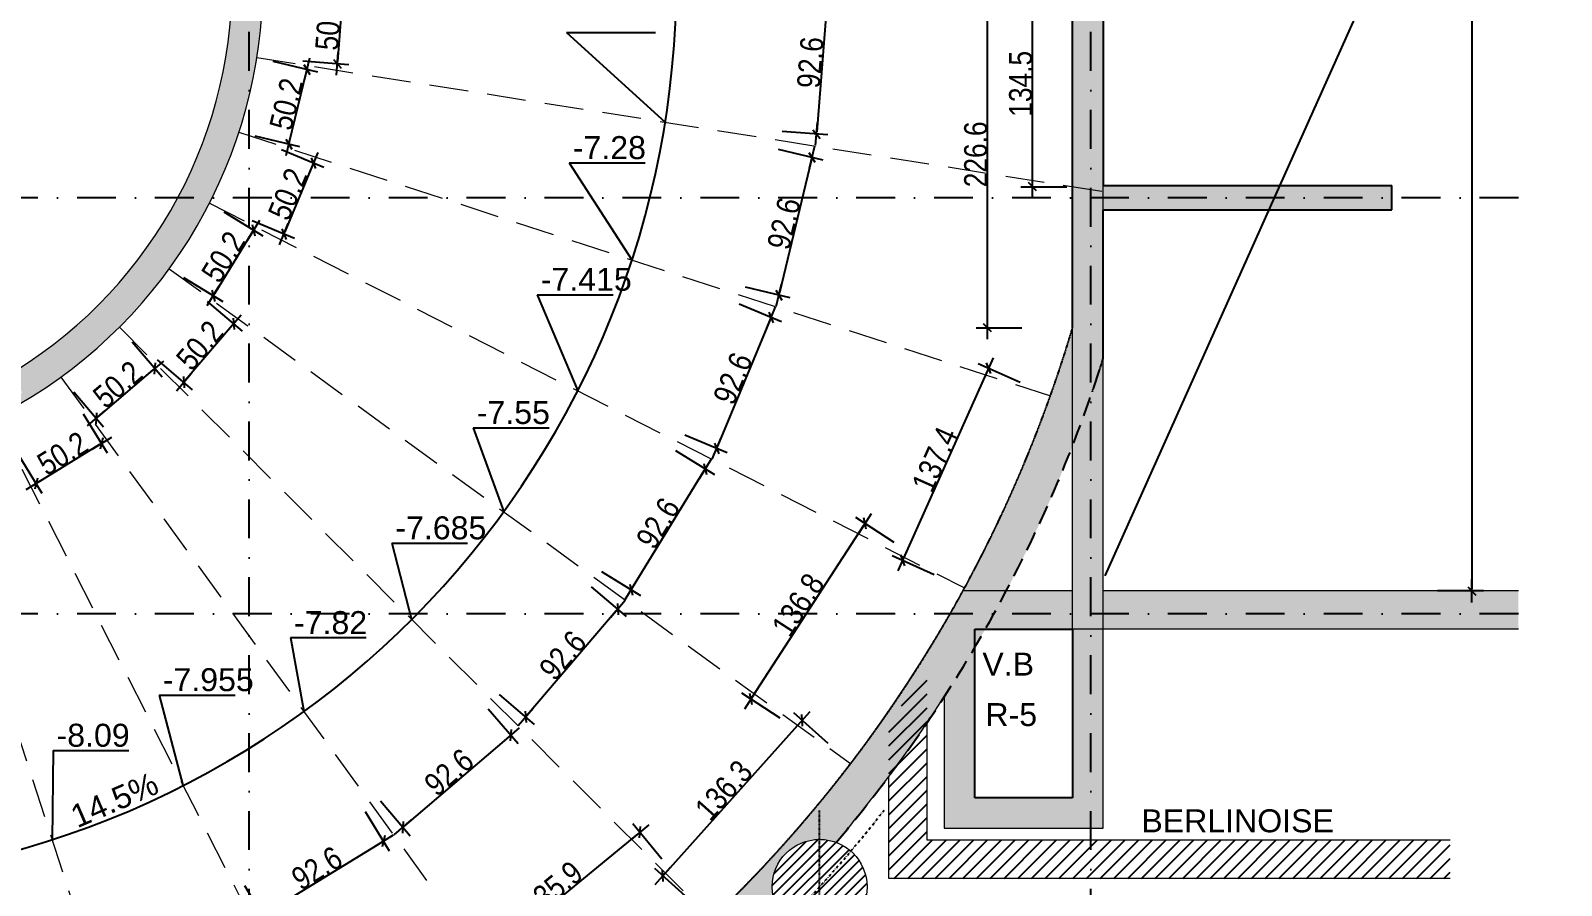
# Model space of a CAD drawing. Header units: metres. Extents: x 24213 to 30440, y -147416 to -143216.
# Drawn here: x 25758 to 26758, y -146477 to -145918 of the extents above; entities that cross this region are included whole.
import ezdxf

# ---------------------------------------------------------------- set-up
doc = ezdxf.new("R2010")
doc.units = ezdxf.units.M
doc.header["$PDMODE"] = 65
for name, pattern in [('CACHEx2', [19.049999999999997, 12.7, -6.35]), ('INTERROMPU2', [9.524999999999999, 6.35, -3.175]), ('TIRETPTX2', [50.8, 25.4, -12.7, 0, -12.7])]:
    doc.linetypes.add(name, pattern=pattern)
for name, color, linetype in [('01_cote_gen', 4, 'Continuous'), ('01_isolant ext', 2, 'TIRETPTX2'), ('01_linteaux', 3, 'Continuous'), ('01_murs_coup', 5, 'Continuous'), ('01_murs_sup', 2, 'INTERROMPU2'), ('01_poch_murs', 251, 'Continuous'), ('01_texte', 230, 'Continuous'), ('AA_COTES', 2, 'Continuous')]:
    doc.layers.add(name, color=color, linetype=linetype)
doc.layers.add('01_PIEUX', color=5, linetype='Continuous', lineweight=60)
doc.styles.add('MATTE_TXT', font='arial.ttf')
doc.styles.add('STYLE2', font='ARIALN.TTF')
doc.dimstyles.new('JB50', dxfattribs={"dimscale": 0.1, "dimtxt": 150, "dimasz": 15, "dimexe": 0.1, "dimexo": 0.1, "dimgap": 0.09, "dimtad": 1, "dimdec": 1, "dimdsep": 46, "dimtxsty": 'STYLE2', "dimblk1": 'BOND_G', "dimblk2": 'BOND_D', "dimsah": 1, "dimcen": 1.5, "dimdle": 0.01, "dimse1": 1, "dimse2": 1, "dimclrd": 4, "dimclre": 2, "dimclrt": 6, "dimazin": 2, "dimtfac": 2.333333333333333, "dimtdec": 1, "dimtix": 1, "dimtmove": 2, "dimatfit": 3, "dimldrblk": 'BOND_G', "dimfxl": 1, "dimtolj": 1, "dimtzin": 0, "dimarcsym": 0})

# ---------------------------------------------------------------- blocks, each defined once
blk = doc.blocks.new('BOND_G')
at = {"layer": 'AA_COTES', "color": 0}
for p, q in [((0, -5), (0, 14.99999999999999)), ((5, 0), (-5, 0)), ((1.767766952966312, 1.767766952966312), (-1.767766952966426, -1.767766952966426))]:
    blk.add_line(p, q, dxfattribs=at)
blk = doc.blocks.new('BOND_D')
at = {"layer": 'AA_COTES', "color": 0}
for p, q in [((5, 0), (-5, 0)), ((-1.767766952966312, -1.767766952966312), (1.767766952966426, 1.767766952966426)), ((0, 5), (0, -15))]:
    blk.add_line(p, q, dxfattribs=at)
blk = doc.blocks.new('*D107')
at = {"layer": '01_cote_gen', "color": 4, "lineweight": -2, "transparency": 16777216}
blk.add_line((25793.974585221, -146547.7735791627), (25706.78178357804, -146568.4230548894), dxfattribs=at)
at = {"layer": 'DEFPOINTS', "color": 0, "lineweight": 0, "transparency": 16777216}
for p in [(25771.71636476056, -146447.2788480248), (25681.60431136097, -146468.6196769039), (25705.32215769973, -146568.7687314656)]:
    blk.add_point(p, dxfattribs=at)
at = {"layer": '01_cote_gen', "color": 4, "lineweight": -2, "transparency": 16777216, "xscale": 1.5, "yscale": 1.5, "zscale": 1.5}
for name, p, rotation in [('BOND_G', (25795.43421109932, -146547.4279025865), 13.32362844039355), ('BOND_D', (25705.32215769973, -146568.7687314656), 193.3236284403936)]:
    blk.add_blockref(name, p, dxfattribs=dict(at, rotation=rotation))
at = {"layer": '01_cote_gen', "color": 6, "lineweight": 0, "transparency": 16777216, "insert": (25748.61117911693, -146550.6371038143), "char_height": 15, "attachment_point": 5, "rotation": 13.323628440393573, "style": 'STYLE2'}
blk.add_mtext('\\A1;92.6', dxfattribs=at)
blk = doc.blocks.new('*D108')
at = {"layer": '01_cote_gen', "color": 4, "lineweight": -2, "transparency": 16777216}
blk.add_line((25895.10761077512, -146506.2843916207), (25812.42969518691, -146540.8292577989), dxfattribs=at)
at = {"layer": 'DEFPOINTS', "color": 0, "lineweight": 0, "transparency": 16777216}
for p in [(25857.1623718171, -146411.5774051639), (25771.71636476056, -146447.2788480248), (25811.04564945275, -146541.4075461402)]:
    blk.add_point(p, dxfattribs=at)
at = {"layer": '01_cote_gen', "color": 4, "lineweight": -2, "transparency": 16777216, "xscale": 1.5, "yscale": 1.5, "zscale": 1.5}
for name, p, rotation in [('BOND_G', (25896.49165650929, -146505.7061032793), 22.67637159840344), ('BOND_D', (25811.04564945275, -146541.4075461402), 202.6763715984034)]:
    blk.add_blockref(name, p, dxfattribs=dict(at, rotation=rotation))
at = {"layer": '01_cote_gen', "color": 6, "lineweight": 0, "transparency": 16777216, "insert": (25850.81259918892, -146516.481956779), "char_height": 15, "attachment_point": 5, "rotation": 22.67637159840344, "style": 'STYLE2'}
blk.add_mtext('\\A1;92.6', dxfattribs=at)
blk = doc.blocks.new('*D109')
at = {"layer": '01_cote_gen', "color": 4, "lineweight": -2, "transparency": 16777216}
blk.add_line((25986.85158446521, -146448.7636251266), (25910.47060095042, -146495.5699520143), dxfattribs=at)
at = {"layer": 'DEFPOINTS', "color": 0, "lineweight": 0, "transparency": 16777216}
for p in [(25936.01291475142, -146362.9316348831), (25857.07401074344, -146411.3054574647), (25909.19164070382, -146496.3536998613)]:
    blk.add_point(p, dxfattribs=at)
at = {"layer": '01_cote_gen', "color": 4, "lineweight": -2, "transparency": 16777216, "xscale": 1.5, "yscale": 1.5, "zscale": 1.5}
for name, p, rotation in [('BOND_G', (25988.13054471181, -146447.9798772797), 31.49999999504393), ('BOND_D', (25909.19164070382, -146496.3536998613), 211.499999995044)]:
    blk.add_blockref(name, p, dxfattribs=dict(at, rotation=rotation))
at = {"layer": '01_cote_gen', "color": 6, "lineweight": 0, "transparency": 16777216, "insert": (25944.6547854223, -146465.6290892661), "char_height": 15, "attachment_point": 5, "rotation": 31.499999995043957, "style": 'STYLE2'}
blk.add_mtext('\\A1;92.6', dxfattribs=at)
blk = doc.blocks.new('*D110')
at = {"layer": '01_cote_gen', "color": 4, "lineweight": -2, "transparency": 16777216}
blk.add_line((26069.98437322472, -146379.7157162844), (26001.8658890694, -146437.8943979139), dxfattribs=at)
at = {"layer": 'DEFPOINTS', "color": 0, "lineweight": 0, "transparency": 16777216}
for p in [(26006.50097787737, -146303.076556808), (25936.10127582507, -146363.2035825823), (26000.72528012091, -146438.8685699863)]:
    blk.add_point(p, dxfattribs=at)
at = {"layer": '01_cote_gen', "color": 4, "lineweight": -2, "transparency": 16777216, "xscale": 1.5, "yscale": 1.5, "zscale": 1.5}
for name, p, rotation in [('BOND_G', (26071.12498217321, -146378.741544212), 40.49999999484894), ('BOND_D', (26000.72528012091, -146438.8685699863), 220.4999999948489)]:
    blk.add_blockref(name, p, dxfattribs=dict(at, rotation=rotation))
at = {"layer": '01_cote_gen', "color": 6, "lineweight": 0, "transparency": 16777216, "insert": (26030.94542665905, -146402.974572259), "char_height": 15, "attachment_point": 5, "rotation": 40.49999999484895, "style": 'STYLE2'}
blk.add_mtext('\\A1;92.6', dxfattribs=at)
blk = doc.blocks.new('*D111')
at = {"layer": '01_cote_gen', "color": 4, "lineweight": -2, "transparency": 16777216}
blk.add_line((26140.20192252682, -146297.4875483315), (26082.0232408846, -146365.6060324768), dxfattribs=at)
at = {"layer": 'DEFPOINTS', "color": 0, "lineweight": 0, "transparency": 16777216}
for p in [(26066.62800366479, -146232.6768547661), (26006.50097787737, -146303.076556808), (26081.049068812, -146366.7466414251)]:
    blk.add_point(p, dxfattribs=at)
at = {"layer": '01_cote_gen', "color": 4, "lineweight": -2, "transparency": 16777216, "xscale": 1.5, "yscale": 1.5, "zscale": 1.5}
for name, p, rotation in [('BOND_G', (26141.17609459942, -146296.3469393832), 49.49999999481157), ('BOND_D', (26081.049068812, -146366.7466414251), 229.4999999948116)]:
    blk.add_blockref(name, p, dxfattribs=dict(at, rotation=rotation))
at = {"layer": '01_cote_gen', "color": 6, "lineweight": 0, "transparency": 16777216, "insert": (26105.28209686642, -146326.5670859151), "char_height": 15, "attachment_point": 5, "rotation": 49.499999994811596, "style": 'STYLE2'}
blk.add_mtext('\\A1;92.6', dxfattribs=at)
blk = doc.blocks.new('*D112')
at = {"layer": '01_cote_gen', "color": 4, "lineweight": -2, "transparency": 16777216}
blk.add_line((26197.44123023077, -146206.016124044), (26150.63490332752, -146282.397107554), dxfattribs=at)
at = {"layer": 'DEFPOINTS', "color": 0, "lineweight": 0, "transparency": 16777216}
for p in [(26115.00182626243, -146153.7379507632), (26066.62800366479, -146232.6768547661), (26149.85115548033, -146283.6760678004)]:
    blk.add_point(p, dxfattribs=at)
at = {"layer": '01_cote_gen', "color": 4, "lineweight": -2, "transparency": 16777216, "xscale": 1.5, "yscale": 1.5, "zscale": 1.5}
for name, p, rotation in [('BOND_G', (26198.22497807796, -146204.7371637975), 58.49999999485375), ('BOND_D', (26149.85115548033, -146283.6760678004), 238.4999999948537)]:
    blk.add_blockref(name, p, dxfattribs=dict(at, rotation=rotation))
at = {"layer": '01_cote_gen', "color": 6, "lineweight": 0, "transparency": 16777216, "insert": (26167.50036747554, -146240.2003085123), "char_height": 15, "attachment_point": 5, "rotation": 58.49999999485374, "style": 'STYLE2'}
blk.add_mtext('\\A1;92.6', dxfattribs=at)
blk = doc.blocks.new('*D113')
at = {"layer": '01_cote_gen', "color": 4, "lineweight": -2, "transparency": 16777216}
blk.add_line((26240.6075984271, -146107.1794075193), (26206.32615330663, -146189.942137289), dxfattribs=at)
at = {"layer": 'DEFPOINTS', "color": 0, "lineweight": 0, "transparency": 16777216}
for p in [(26150.43132167974, -146068.2035823959), (26115.00182626244, -146153.7379507631), (26205.75212815822, -146191.3279565878)]:
    blk.add_point(p, dxfattribs=at)
at = {"layer": '01_cote_gen', "color": 4, "lineweight": -2, "transparency": 16777216, "xscale": 1.5, "yscale": 1.5, "zscale": 1.5}
for name, p, rotation in [('BOND_G', (26241.18162357552, -146105.7935882205), 67.50000000540471), ('BOND_D', (26205.75212815822, -146191.3279565878), 247.5000000054047)]:
    blk.add_blockref(name, p, dxfattribs=dict(at, rotation=rotation))
at = {"layer": '01_cote_gen', "color": 6, "lineweight": 0, "transparency": 16777216, "insert": (26216.38294195267, -146145.6265109027), "char_height": 15, "attachment_point": 5, "rotation": 67.50000000540467, "style": 'STYLE2'}
blk.add_mtext('\\A1;92.6', dxfattribs=at)
blk = doc.blocks.new('*D114')
at = {"layer": '01_cote_gen', "color": 4, "lineweight": -2, "transparency": 16777216}
blk.add_line((26267.66052352798, -146002.6779857488), (26246.74808332295, -146089.7845681999), dxfattribs=at)
at = {"layer": 'DEFPOINTS', "color": 0, "lineweight": 0, "transparency": 16777216}
for p in [(26172.04409797579, -145978.1798901834), (26150.43132167974, -146068.2035823958), (26246.39791527744, -146091.2431230806)]:
    blk.add_point(p, dxfattribs=at)
at = {"layer": '01_cote_gen', "color": 4, "lineweight": -2, "transparency": 16777216, "xscale": 1.5, "yscale": 1.5, "zscale": 1.5}
for name, p, rotation in [('BOND_G', (26268.01069157348, -146001.2194308681), 76.50000001091547), ('BOND_D', (26246.39791527744, -146091.2431230806), 256.5000000109155)]:
    blk.add_blockref(name, p, dxfattribs=dict(at, rotation=rotation))
at = {"layer": '01_cote_gen', "color": 6, "lineweight": 0, "transparency": 16777216, "insert": (26249.74856486442, -146044.4413125141), "char_height": 15, "attachment_point": 5, "rotation": 76.50000001091549, "style": 'STYLE2'}
blk.add_mtext('\\A1;92.6', dxfattribs=at)
blk = doc.blocks.new('*D115')
at = {"layer": '01_cote_gen', "color": 4, "lineweight": -2, "transparency": 16777216}
blk.add_line((26278.15044259552, -145895.1672649106), (26271.12194084327, -145984.4728472226), dxfattribs=at)
at = {"layer": 'DEFPOINTS', "color": 0, "lineweight": 0, "transparency": 16777216}
for p in [(26179.30797701506, -145885.8835558702), (26172.04409797578, -145978.1798901834), (26271.00425219976, -145985.9682232232)]:
    blk.add_point(p, dxfattribs=at)
at = {"layer": '01_cote_gen', "color": 4, "lineweight": -2, "transparency": 16777216, "xscale": 1.5, "yscale": 1.5, "zscale": 1.5}
for name, p, rotation in [('BOND_G', (26278.26813123903, -145893.67188891), 85.50000000297884), ('BOND_D', (26271.00425219976, -145985.9682232232), 265.5000000029788)]:
    blk.add_blockref(name, p, dxfattribs=dict(at, rotation=rotation))
at = {"layer": '01_cote_gen', "color": 6, "lineweight": 0, "transparency": 16777216, "insert": (26266.99223353944, -145939.2184635114), "char_height": 15, "attachment_point": 5, "rotation": 85.50000000297881, "style": 'STYLE2'}
blk.add_mtext('\\A1;92.6', dxfattribs=at)
blk = doc.blocks.new('*D145')
at = {"layer": '01_cote_gen', "color": 4, "lineweight": -2, "transparency": 16777216}
blk.add_line((26051.84758361478, -146527.3421603182), (26154.53382813693, -146443.0482019403), dxfattribs=at)
at = {"layer": 'DEFPOINTS', "color": 0, "lineweight": 0, "transparency": 16777216}
for p in [(26155.69322456941, -146442.096466729), (26202.31421151941, -146498.8897904493), (26097.30917413229, -146585.0872192497)]:
    blk.add_point(p, dxfattribs=at)
at = {"layer": '01_cote_gen', "color": 4, "lineweight": -2, "transparency": 16777216, "xscale": 1.5, "yscale": 1.5, "zscale": 1.5}
for name, p, rotation in [('BOND_D', (26155.69322456941, -146442.096466729), 39.38217941644305), ('BOND_G', (26050.68818718229, -146528.2938955295), 219.3821794164431)]:
    blk.add_blockref(name, p, dxfattribs=dict(at, rotation=rotation))
at = {"layer": '01_cote_gen', "color": 6, "lineweight": 0, "transparency": 16777216, "insert": (26098.32569256127, -146479.2686597458), "char_height": 15, "attachment_point": 5, "rotation": 39.38217941644305, "style": 'STYLE2'}
blk.add_mtext('\\A1;135.9', dxfattribs=at)
blk = doc.blocks.new('*D146')
at = {"layer": '01_cote_gen', "color": 4, "lineweight": -2, "transparency": 16777216}
blk.add_line((26171.66632786138, -146469.4665051236), (26260.54135596039, -146370.096020263), dxfattribs=at)
at = {"layer": 'DEFPOINTS', "color": 0, "lineweight": 0, "transparency": 16777216}
for p in [(26261.54132698423, -146368.9779603578), (26293.1891816661, -146397.2831857783), (26202.31421151942, -146498.8897904493)]:
    blk.add_point(p, dxfattribs=at)
at = {"layer": '01_cote_gen', "color": 4, "lineweight": -2, "transparency": 16777216, "xscale": 1.5, "yscale": 1.5, "zscale": 1.5}
for name, p, rotation in [('BOND_D', (26261.54132698423, -146368.9779603578), 48.19117002545829), ('BOND_G', (26170.66635683754, -146470.5845650288), 228.1911700254583)]:
    blk.add_blockref(name, p, dxfattribs=dict(at, rotation=rotation))
at = {"layer": '01_cote_gen', "color": 6, "lineweight": 0, "transparency": 16777216, "insert": (26210.38862168929, -146414.6696809344), "char_height": 15, "attachment_point": 5, "rotation": 48.19117002545829, "style": 'STYLE2'}
blk.add_mtext('\\A1;136.3', dxfattribs=at)
blk = doc.blocks.new('*D147')
at = {"layer": '01_cote_gen', "color": 4, "lineweight": -2, "transparency": 16777216}
blk.add_line((26229.02468171436, -146353.8779219294), (26301.8593240009, -146241.5835155456), dxfattribs=at)
at = {"layer": 'DEFPOINTS', "color": 0, "lineweight": 0, "transparency": 16777216}
for p in [(26302.6755714337, -146240.3250481727), (26367.65631881824, -146282.4718446488), (26293.18918166609, -146397.2831857783)]:
    blk.add_point(p, dxfattribs=at)
at = {"layer": '01_cote_gen', "color": 4, "lineweight": -2, "transparency": 16777216, "xscale": 1.5, "yscale": 1.5, "zscale": 1.5}
for name, p, rotation in [('BOND_D', (26302.6755714337, -146240.3250481727), 57.03238195217064), ('BOND_G', (26228.20843428157, -146355.1363893022), 237.0323819521706)]:
    blk.add_blockref(name, p, dxfattribs=dict(at, rotation=rotation))
at = {"layer": '01_cote_gen', "color": 6, "lineweight": 0, "transparency": 16777216, "insert": (26259.0090575885, -146293.558282348), "char_height": 15, "attachment_point": 5, "rotation": 57.03238195217064, "style": 'STYLE2'}
blk.add_mtext('\\A1;136.8', dxfattribs=at)
blk = doc.blocks.new('*D148')
at = {"layer": '01_cote_gen', "color": 4, "lineweight": -2, "transparency": 16777216}
blk.add_line((26327.94361503745, -146263.0724780654), (26382.81491262866, -146140.3502444827), dxfattribs=at)
at = {"layer": 'DEFPOINTS', "color": 0, "lineweight": 0, "transparency": 16777216}
for p in [(26383.42717577059, -146138.9808892165), (26423.75214269332, -146157.0109005338), (26367.65631881823, -146282.4718446488)]:
    blk.add_point(p, dxfattribs=at)
at = {"layer": '01_cote_gen', "color": 4, "lineweight": -2, "transparency": 16777216, "xscale": 1.5, "yscale": 1.5, "zscale": 1.5}
for name, p, rotation in [('BOND_D', (26383.42717577059, -146138.9808892165), 65.90973053641859), ('BOND_G', (26327.33135189551, -146264.4418333316), 245.9097305364186)]:
    blk.add_blockref(name, p, dxfattribs=dict(at, rotation=rotation))
at = {"layer": '01_cote_gen', "color": 6, "lineweight": 0, "transparency": 16777216, "insert": (26348.37948960638, -146198.5816374787), "char_height": 15, "attachment_point": 5, "rotation": 65.90973053641859, "style": 'STYLE2'}
blk.add_mtext('\\A1;137.4', dxfattribs=at)
blk = doc.blocks.new('*D149')
at = {"layer": '01_cote_gen', "color": 4, "lineweight": -2, "transparency": 16777216}
blk.add_line((26382.70323517174, -146111.0218844738), (26382.70323517174, -145887.38355587), dxfattribs=at)
at = {"layer": 'DEFPOINTS', "color": 0, "lineweight": 0, "transparency": 16777216}
for p in [(26382.70323517174, -145885.88355587), (26411.39197005739, -145885.88355587), (26438.31772758058, -146112.5218844738)]:
    blk.add_point(p, dxfattribs=at)
at = {"layer": '01_cote_gen', "color": 4, "lineweight": -2, "transparency": 16777216, "xscale": 1.5, "yscale": 1.5, "zscale": 1.5}
for name, p, rotation in [('BOND_D', (26382.70323517174, -145885.88355587), 90), ('BOND_G', (26382.70323517174, -146112.5218844738), 270)]:
    blk.add_blockref(name, p, dxfattribs=dict(at, rotation=rotation))
at = {"layer": '01_cote_gen', "color": 6, "lineweight": 0, "transparency": 16777216, "insert": (26375.03564035593, -145999.2027201719), "char_height": 15, "attachment_point": 5, "rotation": 90, "style": 'STYLE2'}
blk.add_mtext('\\A1;226.6', dxfattribs=at)
blk = doc.blocks.new('*D150')
at = {"layer": '01_cote_gen', "color": 4, "lineweight": -2, "transparency": 16777216}
blk.add_line((26412.04393841524, -146018.8536055762), (26412.04393841524, -145887.38355587), dxfattribs=at)
at = {"layer": 'DEFPOINTS', "color": 0, "lineweight": 0, "transparency": 16777216}
for p in [(26412.04393841524, -145885.88355587), (26420.52059063734, -145885.88355587), (26438.31845741669, -146020.3536055762)]:
    blk.add_point(p, dxfattribs=at)
at = {"layer": '01_cote_gen', "color": 4, "lineweight": -2, "transparency": 16777216, "xscale": 1.5, "yscale": 1.5, "zscale": 1.5}
for name, p, rotation in [('BOND_D', (26412.04393841524, -145885.88355587), 90), ('BOND_G', (26412.04393841524, -146020.3536055762), 270)]:
    blk.add_blockref(name, p, dxfattribs=dict(at, rotation=rotation))
at = {"layer": '01_cote_gen', "color": 6, "lineweight": 0, "transparency": 16777216, "insert": (26404.37634359944, -145953.1185807231), "char_height": 15, "attachment_point": 5, "rotation": 90, "style": 'STYLE2'}
blk.add_mtext('\\A1;134.5', dxfattribs=at)
blk = doc.blocks.new('*D179')
at = {"layer": '01_poch_murs', "color": 4, "lineweight": -2, "transparency": 16777216}
blk.add_line((26699.11847557733, -145231.9849952862), (26699.11847557733, -146282.9849987638), dxfattribs=at)
at = {"layer": 'DEFPOINTS', "color": 0, "lineweight": 0, "transparency": 16777216}
for p in [(26592.79764545985, -145230.4849952862), (26593.91103237722, -146284.4849987638), (26699.11847557733, -146284.4849987638)]:
    blk.add_point(p, dxfattribs=at)
at = {"layer": '01_poch_murs', "color": 4, "lineweight": -2, "transparency": 16777216, "xscale": 1.5, "yscale": 1.5, "zscale": 1.5}
for name, p, rotation in [('BOND_G', (26699.11847557733, -145230.4849952862), 90), ('BOND_D', (26699.11847557733, -146284.4849987638), 270)]:
    blk.add_blockref(name, p, dxfattribs=dict(at, rotation=rotation))
at = {"layer": '01_poch_murs', "color": 6, "lineweight": 0, "transparency": 16777216, "insert": (26691.45088076153, -145757.4849970251), "char_height": 15, "attachment_point": 5, "rotation": 90, "style": 'STYLE2'}
blk.add_mtext('\\A1;1054', dxfattribs=at)
blk = doc.blocks.new('*D277')
at = {"layer": '01_cote_gen', "color": 4, "lineweight": -2, "transparency": 16777216}
blk.add_line((25802.67398359496, -146188.8844194654), (25762.41758327108, -146213.5535733115), dxfattribs=at)
at = {"layer": 'DEFPOINTS', "color": 0, "lineweight": 0, "transparency": 16777216}
for p in [(25777.39925771455, -146144.7689941126), (25734.58493689761, -146171.0056436529), (25761.13862302455, -146214.3373211586)]:
    blk.add_point(p, dxfattribs=at)
at = {"layer": '01_cote_gen', "color": 4, "lineweight": -2, "transparency": 16777216, "xscale": 1.5, "yscale": 1.5, "zscale": 1.5}
for name, p, rotation in [('BOND_G', (25803.95294384149, -146188.1006716183), 31.50000000001052), ('BOND_D', (25761.13862302455, -146214.3373211586), 211.5000000000105)]:
    blk.add_blockref(name, p, dxfattribs=dict(at, rotation=rotation))
at = {"layer": '01_cote_gen', "color": 6, "lineweight": 0, "transparency": 16777216, "insert": (25778.53947614692, -146194.6812970845), "char_height": 15, "attachment_point": 5, "rotation": 31.50000000001056, "style": 'STYLE2'}
blk.add_mtext('\\A1;50.2', dxfattribs=at)
blk = doc.blocks.new('*D278')
at = {"layer": '01_cote_gen', "color": 4, "lineweight": -2, "transparency": 16777216}
blk.add_line((25837.47628348596, -146140.1021197074), (25801.57461213689, -146170.7650437831), dxfattribs=at)
at = {"layer": 'DEFPOINTS', "color": 0, "lineweight": 0, "transparency": 16777216}
for p in [(25815.58214696041, -146112.1577258918), (25777.39925771455, -146144.7689941126), (25800.4340031885, -146171.7392158557)]:
    blk.add_point(p, dxfattribs=at)
at = {"layer": '01_cote_gen', "color": 4, "lineweight": -2, "transparency": 16777216, "xscale": 1.5, "yscale": 1.5, "zscale": 1.5}
for name, p, rotation in [('BOND_G', (25838.61689243436, -146139.1279476348), 40.50000000062807), ('BOND_D', (25800.4340031885, -146171.7392158557), 220.5000000006281)]:
    blk.add_blockref(name, p, dxfattribs=dict(at, rotation=rotation))
at = {"layer": '01_cote_gen', "color": 6, "lineweight": 0, "transparency": 16777216, "insert": (25814.54574332285, -146149.6030969056), "char_height": 15, "attachment_point": 5, "rotation": 40.5000000006281, "style": 'STYLE2'}
blk.add_mtext('\\A1;50.2', dxfattribs=at)
blk = doc.blocks.new('*D279')
at = {"layer": '01_cote_gen', "color": 4, "lineweight": -2, "transparency": 16777216}
blk.add_line((25889.32268961032, -146111.0751860472), (25858.65976553262, -146146.9768573948), dxfattribs=at)
at = {"layer": 'DEFPOINTS', "color": 0, "lineweight": 0, "transparency": 16777216}
for p in [(25848.19341518323, -146073.9748366475), (25815.58214696041, -146112.1577258918), (25857.68559346005, -146148.1174663431)]:
    blk.add_point(p, dxfattribs=at)
at = {"layer": '01_cote_gen', "color": 4, "lineweight": -2, "transparency": 16777216, "xscale": 1.5, "yscale": 1.5, "zscale": 1.5}
for name, p, rotation in [('BOND_G', (25890.29686168288, -146109.9345770989), 49.49999999642252), ('BOND_D', (25857.68559346005, -146148.1174663431), 229.4999999964225)]:
    blk.add_blockref(name, p, dxfattribs=dict(at, rotation=rotation))
at = {"layer": '01_cote_gen', "color": 6, "lineweight": 0, "transparency": 16777216, "insert": (25868.16074273201, -146124.0463172321), "char_height": 15, "attachment_point": 5, "rotation": 49.49999999642249, "style": 'STYLE2'}
blk.add_mtext('\\A1;50.2', dxfattribs=at)
blk = doc.blocks.new('*D280')
at = {"layer": '01_cote_gen', "color": 4, "lineweight": -2, "transparency": 16777216}
blk.add_line((25902.40697992247, -146050.0640330644), (25877.73782606896, -146090.3204333851), dxfattribs=at)
at = {"layer": 'DEFPOINTS', "color": 0, "lineweight": 0, "transparency": 16777216}
for p in [(25874.43006473132, -146031.160515834), (25848.19341518323, -146073.9748366475), (25876.95407822167, -146091.5993936315)]:
    blk.add_point(p, dxfattribs=at)
at = {"layer": '01_cote_gen', "color": 4, "lineweight": -2, "transparency": 16777216, "xscale": 1.5, "yscale": 1.5, "zscale": 1.5}
for name, p, rotation in [('BOND_G', (25903.19072776976, -146048.785072818), 58.49999999038364), ('BOND_D', (25876.95407822167, -146091.5993936315), 238.4999999903837)]:
    blk.add_blockref(name, p, dxfattribs=dict(at, rotation=rotation))
at = {"layer": '01_cote_gen', "color": 6, "lineweight": 0, "transparency": 16777216, "insert": (25883.53470369243, -146066.1859259376), "char_height": 15, "attachment_point": 5, "rotation": 58.49999999038366, "style": 'STYLE2'}
blk.add_mtext('\\A1;50.2', dxfattribs=at)
blk = doc.blocks.new('*D281')
at = {"layer": '01_cote_gen', "color": 4, "lineweight": -2, "transparency": 16777216}
blk.add_line((25941.72095837585, -146006.3058568483), (25923.65301054964, -146049.9257399865), dxfattribs=at)
at = {"layer": 'DEFPOINTS', "color": 0, "lineweight": 0, "transparency": 16777216}
for p in [(25893.64606288941, -145984.7689941125), (25874.43006473134, -146031.1605158339), (25923.07898538371, -146051.3115592781)]:
    blk.add_point(p, dxfattribs=at)
at = {"layer": '01_cote_gen', "color": 4, "lineweight": -2, "transparency": 16777216, "xscale": 1.5, "yscale": 1.5, "zscale": 1.5}
for name, p, rotation in [('BOND_G', (25942.29498354179, -146004.9200375567), 67.49999928110122), ('BOND_D', (25923.07898538371, -146051.3115592781), 247.4999992811012)]:
    blk.add_blockref(name, p, dxfattribs=dict(at, rotation=rotation))
at = {"layer": '01_cote_gen', "color": 6, "lineweight": 0, "transparency": 16777216, "insert": (25925.60305058565, -146025.1815368264), "char_height": 15, "attachment_point": 5, "rotation": 67.49999928110124, "style": 'STYLE2'}
blk.add_mtext('\\A1;50.2', dxfattribs=at)
blk = doc.blocks.new('*D282')
at = {"layer": '01_cote_gen', "color": 4, "lineweight": -2, "transparency": 16777216}
blk.add_line((25937.59147803582, -145945.2213209169), (25926.56963035138, -145991.1306205428), dxfattribs=at)
at = {"layer": 'DEFPOINTS', "color": 0, "lineweight": 0, "transparency": 16777216}
for p in [(25905.36824666542, -145935.9425847254), (25893.64606288941, -145984.7689941126), (25926.2194623056, -145992.5891754234)]:
    blk.add_point(p, dxfattribs=at)
at = {"layer": '01_cote_gen', "color": 4, "lineweight": -2, "transparency": 16777216, "xscale": 1.5, "yscale": 1.5, "zscale": 1.5}
for name, p, rotation in [('BOND_G', (25937.9416460816, -145943.7627660363), 76.49999999998998), ('BOND_D', (25926.2194623056, -145992.5891754234), 256.49999999999)]:
    blk.add_blockref(name, p, dxfattribs=dict(at, rotation=rotation))
at = {"layer": '01_cote_gen', "color": 6, "lineweight": 0, "transparency": 16777216, "insert": (25924.62481563287, -145966.3860062682), "char_height": 15, "attachment_point": 5, "rotation": 76.49999999999, "style": 'STYLE2'}
blk.add_mtext('\\A1;50.2', dxfattribs=at)
blk = doc.blocks.new('*D283')
at = {"layer": '01_cote_gen', "color": 4, "lineweight": -2, "transparency": 16777216}
blk.add_line((25961.77430475593, -145891.5173830151), (25958.06995165402, -145938.5856598663), dxfattribs=at)
at = {"layer": 'DEFPOINTS', "color": 0, "lineweight": 0, "transparency": 16777216}
for p in [(25909.30797701514, -145885.88355587), (25905.36824666542, -145935.9425847254), (25957.95226303012, -145940.0810358684)]:
    blk.add_point(p, dxfattribs=at)
at = {"layer": '01_cote_gen', "color": 4, "lineweight": -2, "transparency": 16777216, "xscale": 1.5, "yscale": 1.5, "zscale": 1.5}
for name, p, rotation in [('BOND_G', (25961.89199337984, -145890.022007013), 85.50000075438265), ('BOND_D', (25957.95226303012, -145940.0810358684), 265.5000007543827)]:
    blk.add_blockref(name, p, dxfattribs=dict(at, rotation=rotation))
at = {"layer": '01_cote_gen', "color": 6, "lineweight": 0, "transparency": 16777216, "insert": (25952.27817001712, -145914.4499289857), "char_height": 15, "attachment_point": 5, "rotation": 85.50000075438265, "style": 'STYLE2'}
blk.add_mtext('\\A1;50.2', dxfattribs=at)

msp = doc.modelspace()

# ---------------------------------------------------------------- hatches: boundary and pattern name
at = {"layer": '01_murs_sup', "ltscale": 3}
h = msp.add_hatch(dxfattribs=at)
h.set_pattern_fill('DASH', color=256, scale=2.5, angle=135)
h.set_pattern_definition([(135, (-10737.87603500437, -135406.2644891833), (-11.22532015133644, 8.881784197001252e-16), [7.9375, -7.9375])])
h.paths.add_polyline_path([(26458.31756875604, -146132.5795003164), (26458.31833730079, -146035.5226967281), (26646.84171219205, -146035.5226967281), (26646.84171219205, -146019.5226967281), (26458.32198045652, -146019.5226967281), (26458.32198045652, -145885.8835558702), (26438.31952221841, -145885.8835558702), (26438.31833730017, -146035.5226967281), (26438.31772758174, -146112.5218844699, -0.3316165824014951), (25589.30797701505, -146745.1872373277), (25589.30797701505, -146770.1872373277, 0.04526015738334291), (25753.22588491598, -146755.3188791468, -0.6784920947094194), (25809.54098336474, -146743.1659830643, 0.0290857858348107), (25910.63721363663, -146711.6357822219, -0.6786650772580168), (25963.8813644749, -146689.6183165912, 0.03963135764520873), (26090.21530610623, -146620.1161746554, -0.05889174878895797), (26089.36111839098, -146612.8891419523, -0.5957938614643646), (26137.31062706523, -146586.9331377201, 0.03959186487785516), (26245.17080586984, -146491.4569184975, -0.1147067523627306), (26241.99191512307, -146477.7826404573, -0.5230756100816683), (26283.82395093343, -146448.7366940929, 0.1000910596722721)])
h.paths.add_polyline_path([(24718.90511864838, -146024.7011767622), (24715.54801949124, -145885.8835558702), (24690.54071002487, -145885.8835558702), (24693.43571772359, -146005.5934787499, -0.328755579086477), (24715.2658079523, -146035.2061914724, -0.2553953403700908), (24701.00994645213, -146061.2951513194, 0.06071621505798748), (24775.56063057656, -146268.7434070582, -0.4496334161171455), (24810.25323608142, -146299.5226965982, -0.1753608633251859), (24803.07514215831, -146319.3599542429, 0.01836853256108478), (24838.9725150506, -146375.8280163208, -0.4913802896854275), (24877.8255964908, -146405.8168327678, -0.140327085577333), (24873.12885203873, -146422.222281484, 0.03953732202023799), (24970.68426362344, -146527.9365933869, -0.5620629895725984), (25015.92879696967, -146555.4700869855, -0.0842861395221403), (25014.19173531973, -146565.7014328951, 0.03011723266168045), (25103.2391924699, -146629.6793766067, -0.6241365282367528), (25153.27314037867, -146654.1479038817, -0.03818521046561189), (25152.91258126118, -146658.8622079031, 0.0237593458811339), (25230.75157450988, -146696.6586136878, -0.6784920947084723), (25284.40362222021, -146717.6476816273, 0.06483465551945516), (25514.41534559419, -146767.1035846631, -0.6784920947094583), (25571.95286879453, -146770.0219096029, 0.004762977334731561), (25589.30797701505, -146770.1872373277), (25589.30797701505, -146745.1872373277, -0.3601863127720239)])
at = {"layer": '01_poch_murs', "ltscale": 3}
h = msp.add_hatch(color=256, dxfattribs=at)
h.dxf.hatch_style = 1
h.paths.add_polyline_path([(26458.32345607433, -145781.5228295373), (26438.32345607367, -145781.5228322247), (26438.32262969264, -145885.8835558701), (26458.32262969327, -145885.8835558701)])
h.paths.add_polyline_path([(26458.32262969327, -145885.8835558701), (26438.32262969264, -145885.8835558701), (26438.32152626419, -146025.2316139188), (26458.32152626482, -146025.2316139188)])
at = {"layer": '01_poch_murs'}
h = msp.add_hatch(dxfattribs=at)
h.set_pattern_fill('DOTS', color=256, scale=2)
h.set_pattern_definition([(0, (8349.295456640131, -128724.5722812139), (1.5875, 3.175), [0, -3.175])])
h.paths.add_polyline_path([(25467.51902123142, -146160.0647628837, -0.02601027697775948), (25439.70882564916, -146145.9408159358), (25437.33361731567, -146150.054797448), (25442.02976973838, -146153.9208228517), (25437.77996505101, -146161.2817004925), (25432.0838126283, -146159.1477258963), (25429.70881262829, -146163.2613465643, 0.02602598800101315), (25459.3898181126, -146178.3381375287)])
h.paths.add_polyline_path([(25469.27560461378, -146160.838097342, -0.001599403146000994), (25467.51902123142, -146160.0647628837), (25459.3898181126, -146178.3381375287, 0.008389957832762128), (25469.27560461378, -146182.5314951285)])
h.paths.add_polyline_path([(25469.27560461378, -146160.838097342), (25469.27560461378, -146182.5314951285, 0.09640888134956785), (25589.29179174156, -146205.8835552352), (25589.29179174156, -146185.883555208, -0.1032573502534808)])
h.paths.add_polyline_path([(25629.27560461378, -146183.204930591, -0.03343185520481382), (25589.29179174156, -146185.883555208), (25589.29179174156, -146205.8835552352, 0.03132955598132199), (25629.27560461378, -146203.3737129724)])
h.paths.add_polyline_path([(25702.5596991773, -146185.1605409257), (25691.30783354608, -146167.9995322555, -0.05337548787622121), (25629.27560461378, -146183.204930591), (25629.27560461378, -146203.3737129724, 0.05920163459272805)])
h.paths.add_polyline_path([(25748.8666985807, -146163.2473649754), (25746.49977085483, -146159.1477258963), (25740.80361843212, -146161.2817004925), (25736.55381374474, -146153.9208228517), (25741.24996616745, -146150.054797448), (25738.86668697916, -146145.9268368052, -0.04377653951283225), (25691.30783354608, -146167.9995322555), (25702.5596991773, -146185.1605409257, 0.04008785263166796)])
h.paths.add_polyline_path([(25789.27560461378, -146135.6834755806), (25789.27560461378, -146109.4903533946, -0.05113669284430105), (25739.73266565466, -146145.4267558695), (25742.11599157123, -146149.554797448), (25747.81214399394, -146147.4208228517), (25752.06194868132, -146154.7817004925), (25747.36579625861, -146158.6477258963), (25749.73268017673, -146162.7472890981, 0.03748820705066643)])
h.paths.add_polyline_path([(25877.34177534202, -146025.2316136934), (25854.94855904843, -146025.2316136934, -0.08974126751230488), (25789.27560461378, -146109.4903533946), (25789.27560461378, -146135.6834755806, 0.111739751350108)])
h.paths.add_polyline_path([(25900.22479624712, -145961.4520690783), (25900.22479624712, -145892.3835556447), (25895.05797886935, -145892.3835556447), (25894.05929879802, -145886.3914752166), (25889.27518803675, -145886.3835016876, -0.1209334578965822), (25854.94855904843, -146025.2316136934), (25877.34177534202, -146025.2316136934, 0.05308695196988791)])
h.paths.add_polyline_path([(25909.27516025895, -145886.416835021), (25904.55335329627, -145886.4089653318), (25903.55758824411, -145892.3835556447), (25900.22479624712, -145892.3835556447), (25900.22479624712, -145961.4520690783, 0.0592534558250833)])
at = {"layer": '01_poch_murs', "ltscale": 3}
h = msp.add_hatch(color=256, dxfattribs=at)
h.dxf.hatch_style = 1
h.paths.add_polyline_path([(26729.50259138915, -146284.4849987638), (26458.31947336529, -146284.4849987638), (26458.31937243114, -146297.2316134137), (26729.50259138915, -146297.2316134137)])
h.paths.add_polyline_path([(26729.50259138915, -146297.2316134137), (26458.31937243114, -146297.2316134137), (26458.31927540263, -146309.4849987638), (26729.50259138915, -146309.4849987638)])
h.paths.add_polyline_path([(26458.31947336529, -146284.4849987638), (26458.32152626481, -146025.2316139188), (26438.32152626419, -146025.2316139188), (26438.31937243052, -146297.2316134137), (26458.31937243114, -146297.2316134137)])
h.paths.add_polyline_path([(26458.31937243114, -146297.2316134137), (26438.31937243052, -146297.2316134137), (26438.31927540201, -146309.4849987638), (26458.31927540263, -146309.4849987638)])
h = msp.add_hatch(color=256, dxfattribs=at)
h.dxf.hatch_style = 1
edge = h.paths.add_edge_path()
edge.add_arc((25589.30797734437, -145859.1872375119), 885.9999996226327, 330.3693619606736, 331.313288692121)
edge.add_line((26366.55813887891, -146284.4849987638), (26438.31947336466, -146284.4849987638))
edge.add_line((26438.31947336466, -146284.4849987638), (26438.31937243052, -146297.2316134137))
edge.add_line((26438.31937243052, -146297.2316134137), (26359.44635716462, -146297.2316134137))
edge = h.paths.add_edge_path()
edge.add_arc((25589.30797667797, -145859.1872371328), 886.0000003893334, 290.5459497419325, 330.3693619606682)
edge.add_line((26359.44635716462, -146297.2316134137), (26438.31937243052, -146297.2316134137))
edge.add_line((26438.31937243052, -146297.2316134137), (26438.31927540201, -146309.4849987638))
edge.add_line((26438.31927540201, -146309.4849987638), (26374.32359765722, -146309.4849987638))
edge.add_line((26374.32359765722, -146309.4849987638), (26374.32359765722, -146419.5227035687))
edge.add_line((26374.32359765722, -146419.5227035687), (26438.31840436585, -146419.5226975872))
edge.add_line((26438.31840436585, -146419.5226975872), (26438.38323825442, -146309.4849987638))
edge.add_line((26438.38323825442, -146309.4849987638), (26458.31927540263, -146309.4849987638))
edge.add_line((26458.31927540263, -146309.4849987638), (26458.31824569833, -146439.5226957179))
edge.add_line((26458.31824569833, -146439.5226957179), (26354.32359765722, -146439.522705438))
edge.add_line((26354.32359765722, -146439.522705438), (26354.32359765722, -146353.8306444135))
edge.add_arc((25589.30797701204, -145859.1872373254), 911.0000000037576, 319.67327879296056, 327.11412007616406, ccw=False)
edge.add_arc((26272.9919151231, -146477.7826404573), 31.00000000001091, 69.54812497830022, 180)
edge.add_arc((26272.99191512298, -146477.7826404574), 30.99999999988534, 179.9999999999462, 206.1744532053453)
edge.add_arc((25589.30797701805, -145859.187237331), 910.9999999955767, 306.98024899574193, 316.04929939065175, ccw=False)
edge.add_arc((26120.36111839098, -146612.8891419522), 30.99999999998181, 56.85509518091673, 180)
edge.add_arc((26120.36111839131, -146612.8891419522), 31.00000000031711, 180.0000000001076, 193.4814234080901)
edge.add_arc((25589.30797701294, -145859.1872373238), 911.0000000044032, 294.2781823026611, 303.3562695934339, ccw=False)
edge.add_arc((25941.63424633687, -146711.2068722296), 31, 44.13928519626435, 180)
edge.add_arc((25941.63424630532, -146711.2068722297), 30.9999999684478, 179.9999999998385, 180.7927585963713)
edge.add_arc((25589.30797721838, -145859.1872378753), 910.9999994158935, 289.9577624268415, 290.65386148964905, ccw=False)
edge.add_line((25900.25716864848, -146715.4766745056), (25900.25716864848, -146688.8296905704))
h = msp.add_hatch(dxfattribs=at)
h.set_pattern_fill('ANSI31', color=256, scale=2)
h.set_pattern_definition([(45, (2777.691177979428, -135406.2644889578), (-4.490128060534576, 4.490128060534577), [])])
h.paths.add_polyline_path([(26343.31772480868, -146370.4506728221), (26343.31772480868, -146333.8979918825, -0.01266279094828496), (26318.31772480868, -146371.4623468608), (26318.31772480868, -146405.5074619504, 0.01181774523115092)])
h.paths.add_polyline_path([(26343.31772480868, -146389.8032005863), (26343.31772480868, -146370.4506728221, -0.01181774523115086), (26318.31772480868, -146405.5074619504), (26318.31772480868, -146423.6593693445, 0.01141311991925369)])
h.paths.add_polyline_path([(26343.31772480868, -146389.8032005863, -0.0114131199192537), (26318.31772480868, -146423.6593693445), (26318.31772480868, -146472.2316131883), (26438.31772480868, -146472.2316131883), (26438.31772480868, -146447.2316131883), (26343.31772480868, -146447.2316131883)])
h.paths.add_polyline_path([(26450.27383275274, -146447.2316131883), (26438.31772480868, -146447.2316131883), (26438.31772480868, -146472.2316131883), (26450.27383275274, -146472.2316131883)])
h.paths.add_polyline_path([(26466.82222325859, -146447.2316131883), (26450.27383275274, -146447.2316131883), (26450.27383275274, -146472.2316131883), (26466.82222325859, -146472.2316131883)])
h.paths.add_polyline_path([(26639.39887018138, -146447.2316131883), (26466.82222325859, -146447.2316131883), (26466.82222325859, -146472.2316131883), (26639.39887018138, -146472.2316131883)])
h.paths.add_polyline_path([(26684.84754644599, -146447.2316131883), (26639.39887018138, -146447.2316131883), (26639.39887018138, -146472.2316131883), (26684.84754644599, -146472.2316131883)])
at = {"layer": '01_poch_murs'}
h = msp.add_hatch(dxfattribs=at)
h.set_pattern_fill('ANSI31', color=256, scale=1.5)
h.set_pattern_definition([(45, (8064.299582882642, -137774.5149653659), (-3.367596045400932, 3.367596045400933), [])])
h.paths.add_polyline_path([(26272.99191512309, -146446.7826404573, 0.4142135623730951), (26241.99191512309, -146477.7826404573), (26272.99191512309, -146477.7826404573)])
h.paths.add_polyline_path([(26272.99191512309, -146477.7826404573), (26241.99191512309, -146477.7826404573, 0.4142135623730951), (26272.99191512309, -146508.7826404573)])
h.paths.add_polyline_path([(26272.99191512309, -146446.7826404573), (26272.99191512309, -146477.7826404573), (26303.99191512309, -146477.7826404573, 0.4142135623730951)])
h.paths.add_polyline_path([(26303.99191512309, -146477.7826404573), (26272.99191512309, -146477.7826404573), (26272.99191512309, -146508.7826404573, 0.4142135623730951)])

# ---------------------------------------------------------------- linework, layer by layer
at = {"layer": '01_isolant ext'}
for p, q in [((25900.25716864848, -146860.866097395), (25900.25716864848, -143865.8624873835)), ((26450.2738324399, -146860.866097395), (26450.2738324399, -143865.8624873835)), ((26729.50259138915, -146027.5216139188), (24444.37051730298, -146027.5216139188)), ((26729.50259138915, -146299.5216134137), (24444.37051730298, -146299.5216134137))]:
    msp.add_line(p, q, dxfattribs=at)
at = {"layer": '01_linteaux'}
msp.add_line((26438.31833730017, -146035.5226967281), (26438.324711995, -145230.4849952917), dxfattribs=at)
at = {"layer": '01_linteaux', "linetype": 'TIRETPTX2', "ltscale": 0.01}
msp.add_line((26272.99191512309, -146527.7826404573), (26272.99191512309, -146427.7826404573), dxfattribs=at)
at = {"layer": '01_linteaux', "linetype": 'TIRETPTX2', "ltscale": 0.07}
msp.add_arc((25589.30797732796, -145859.1872371022), 922.0000000000022, 186.4389118416416, 321.9287470652934, dxfattribs=at)
at = {"layer": '01_murs_coup', "linetype": 'Continuous', "lineweight": 5}
for p, q in [((26438.31840406781, -146419.5226975872), (26438.32345607367, -145781.5228322247)), ((26438.31840406781, -146419.5226975872), (26438.32345593221, -145781.5406971397)), ((26458.31824569833, -146439.5226957179), (26458.32345593159, -145781.5408555099)), ((26434.32143833658, -146284.4849987638), (26366.5581388789, -146284.4849987638)), ((26438.31947336466, -146284.4849987638), (26366.55813887893, -146284.4849987638)), ((26458.31824569833, -146439.5226957179), (26458.31947336529, -146284.4849987638)), ((26729.50259138915, -146284.4849987638), (26458.31947336529, -146284.4849987638)), ((26729.50259138915, -146284.4849987638), (26458.31947336529, -146284.4849987638)), ((26729.50259138914, -146309.4849987638), (26374.32359765722, -146309.4849987638)), ((26729.50259138914, -146309.4849987638), (26374.32359765722, -146309.4849987638)), ((26374.32359765722, -146309.4849987638), (26374.32359765722, -146419.5227035687)), ((26374.32359765722, -146309.4849987638), (26374.32359765722, -146419.5227035687)), ((26354.32359765722, -146353.8306444135), (26354.32359765722, -146439.522705438)), ((26354.32359765722, -146353.8306444135), (26354.32359765722, -146439.522705438)), ((26343.31772480868, -146447.2316131883), (26343.31772480868, -146370.4506725861)), ((26318.31772480868, -146472.2316131883), (26318.31772480868, -146405.5074617583)), ((26374.32359765722, -146419.5227035687), (26438.31840406781, -146419.5226975872)), ((26374.32359765722, -146419.5227035687), (26438.31840406781, -146419.5226975872)), ((26684.84754644599, -146447.2316131883), (26343.31772480868, -146447.2316131883)), ((26354.32359765722, -146439.522705438), (26458.31824569833, -146439.5226957179)), ((26354.32359765722, -146439.522705438), (26458.31824569833, -146439.5226957179)), ((26684.84754644599, -146472.2316131883), (26318.31772480868, -146472.2316131883))]:
    msp.add_line(p, q, dxfattribs=at)
at = {"layer": '01_murs_coup', "linetype": 'Continuous', "lineweight": 5, "flags": 128}
msp.add_lwpolyline([(26374.32359765722, -146309.5227045722), (26438.31883958559, -146309.5227045722), (26438.31883958559, -146419.5227045722), (26374.32359765722, -146419.5227045722)], close=True, dxfattribs=at)
at = {"layer": '01_murs_coup', "linetype": 'Continuous', "lineweight": 5}
for centre, radius, start, end in [((25589.30797701514, -145885.88355587), 299.9999999999989, 300.1008476771496, 359.9035088864762), ((25589.30797701514, -145885.88355587), 319.9999999999992, 300.0945446907792, 359.9045166509531), ((25589.30797701507, -145859.1872373277), 885.9999999999993, 190.7666960631612, 331.3132886918895), ((25589.30797701507, -145859.1872373277), 910.9999999999993, 319.6732787925458, 327.1141200767926)]:
    msp.add_arc(centre, radius, start, end, dxfattribs=at)
at = {"layer": '01_murs_sup', "ltscale": 0.05}
for p, q in [((26458.32198045652, -145278.5781315057), (26458.32198045652, -146019.5226967281)), ((26438.31772758174, -146112.5218844699), (26438.32315175104, -145427.5226967647)), ((26458.31852734491, -146011.5226967281), (26458.32198045652, -146011.5226967281)), ((26458.31852734491, -146011.5226967281), (26458.32198045652, -146011.5226967281)), ((26458.31854318191, -146009.5226967281), (26458.32198045652, -146009.5226967281)), ((26458.31854318191, -146009.5226967281), (26458.32198045652, -146009.5226967281)), ((26458.31846399687, -146019.5226967281), (26458.32198045652, -146019.5226967281)), ((26458.31846399687, -146019.5226967281), (26458.32198045652, -146019.5226967281)), ((26458.32198045652, -146019.5226967281), (26646.84171219205, -146019.5226967281)), ((26458.32198045652, -146019.5226967281), (26646.84171219205, -146019.5226967281)), ((26646.84171219205, -146035.5226967281), (26646.84171219205, -146019.5226967281)), ((26458.31756875604, -146132.5795003165), (26458.31833730079, -146035.5226967281)), ((26458.31833730079, -146035.5226967281), (26646.84171219205, -146035.5226967281))]:
    msp.add_line(p, q, dxfattribs=at)
for centre, radius, start, end in [((25589.30797701504, -145859.1872373277), 885.9999999999993, 190.7666960631612, 343.3855078081551), ((25589.30797701506, -145859.1872373277), 911.0000000000025, 341.1007655602675, 342.5363138692639)]:
    msp.add_arc(centre, radius, start, end, dxfattribs=at)
at = {"layer": '01_murs_sup', "ltscale": 2}
msp.add_arc((25589.30797701504, -145859.1872373277), 910.9999999999993, 319.6732787925458, 342.5367566854345, dxfattribs=at)
at = {"layer": '01_PIEUX', "linetype": 'Continuous', "lineweight": 5}
msp.add_circle((26272.99191512309, -146477.7826404573), 31, dxfattribs=at)
at = {"layer": '01_poch_murs', "linetype": 'CACHEx2', "lineweight": 5, "ltscale": 2}
for p, q in [((25905.36824666542, -145935.9425847254), (26459.73394801075, -146023.7454860682)), ((25893.64606288942, -145984.7689941126), (26423.75214329824, -146157.0109007303)), ((25874.43006472082, -146031.1605158286), (26367.65631881824, -146282.4718446488)), ((25848.19341518061, -146073.9748366456), (26293.18918166611, -146397.2831857783)), ((25815.5821469604, -146112.1577258918), (26202.31421151942, -146498.8897904493)), ((25777.39925771455, -146144.7689941126), (26097.3091741323, -146585.0872192497)), ((25734.58493689761, -146171.0056436529), (25980.70703637602, -146654.0474617265)), ((25688.19341518093, -146190.221641127), (25855.23931434018, -146704.3360549226))]:
    msp.add_line(p, q, dxfattribs=at)
at = {"layer": '01_poch_murs', "ltscale": 3}
for p, q in [((26374.32359765722, -146309.5227045722), (26438.31883958559, -146309.5227045722)), ((26374.32359765722, -146419.5227045722), (26374.32359765722, -146309.5227045722)), ((26438.31883958559, -146309.5227045722), (26438.31840406781, -146419.5226975872)), ((26438.31840406781, -146419.5226975872), (26374.32359765722, -146419.5227045722))]:
    msp.add_line(p, q, dxfattribs=at)
at = {"layer": '01_texte'}
for p, q in [((26757.58778802402, -145608.2644891832), (26459.31969371361, -146274.5226964779)), ((26107.72087859903, -145919.542718714), (26165.77936001679, -145919.542718714)), ((26107.72087859903, -145919.542718714), (26172.04409797578, -145978.1798901834)), ((26109.47129290612, -146004.8584540395), (26158.97067064969, -146004.8584540395)), ((26109.47129290612, -146004.8584540395), (26150.43132167974, -146068.2035823958)), ((26088.55794825316, -146090.9219058801), (26138.05732599674, -146090.9219058801)), ((26088.55794825316, -146090.9219058801), (26115.00182626243, -146153.7379507632)), ((26046.7390816017, -146177.9481608804), (26096.23845934528, -146177.9481608804)), ((26046.7390816017, -146177.9481608804), (26066.6280036648, -146232.6768547661)), ((25993.54748130011, -146253.2876102664), (26043.04685904369, -146253.2876102664)), ((25993.54748130011, -146253.2876102664), (26006.50097787737, -146303.076556808)), ((25927.27390011185, -146314.9476477503), (25976.77327785543, -146314.9476477503)), ((25927.27390011185, -146314.9476477503), (25936.01291475142, -146362.9316348831)), ((25841.62641580342, -146352.4879121757), (25891.12579354699, -146352.4879121757)), ((25841.62641580342, -146352.4879121757), (25857.07401074343, -146411.3054574647)), ((25772.22091659025, -146388.7942297411), (25771.62800368689, -146447.0069003256)), ((25772.22091659025, -146388.7942297411), (25821.72029433382, -146388.7942297411))]:
    msp.add_line(p, q, dxfattribs=at)
msp.add_arc((25589.30797701506, -145885.8835558702), 590, 193.6613756291702, 186.5242535186093, dxfattribs=at)

# ---------------------------------------------------------------- texts
at = {"layer": '01_texte', "style": 'MATTE_TXT'}
for s, p in [('-7.28', (26111.80380955426, -146002.2994976173)), ('-7.415', (26090.89046490131, -146088.3629494579)), ('-7.55', (26049.07159824985, -146175.3892044582)), ('-7.685', (25995.87999794826, -146250.7286538442)), ('-7.82', (25929.67168840533, -146312.6395738941)), ('V.B', (26379.33020119236, -146339.7544904504)), ('-7.955', (25843.95893245157, -146349.9289557535)), ('R-5', (26381.33020119236, -146372.7544904504)), ('-8.09', (25774.55343323839, -146386.2352733189)), ('BERLINOISE', (26483.22366502823, -146442.1409419446))]:
    msp.add_text(s, height=15, dxfattribs=at).set_placement(p)
msp.add_text('14.5%%%', height=15, rotation=23.361994412123, dxfattribs=at).set_placement((25788.04600740077, -146439.6239043235))

# ---------------------------------------------------------------- dimensions: what is measured, and where the dimension line sits
at = {"layer": '01_cote_gen', "lineweight": 0}
for base, p1, p2, picture, middle in [((26382.70323517174, -145885.88355587), (26438.31772758058, -146112.5218844738), (26411.39197005739, -145885.88355587), '*D149', (26375.03564035593, -145999.2027201719)), ((26412.04393841524, -145885.88355587), (26438.31845741669, -146020.3536055762), (26420.52059063734, -145885.88355587), '*D150', (26404.37634359944, -145953.1185807231))]:
    dim = msp.add_linear_dim(base=base, p1=p1, p2=p2, angle=90, dimstyle='JB50', dxfattribs=at)
    dim.commit()
    dim.dimension.update_dxf_attribs({"geometry": picture, "text_midpoint": middle})
for p1, p2, distance, picture, middle in [((25909.30797701514, -145885.88355587), (25905.36824666542, -145935.9425847254), 52.746616525672096, '*D283', (25952.27817001712, -145914.4499289857)), ((26179.30797701506, -145885.8835558702), (26172.04409797578, -145978.1798901834), 99.26615866231819, '*D115', (26266.99223353944, -145939.2184635114)), ((25905.36824666542, -145935.9425847254), (25893.64606288942, -145984.7689941126), 33.498978868913866, '*D282', (25924.62481563287, -145966.3860062682)), ((26172.04409797578, -145978.1798901834), (26150.43132167974, -146068.2035823958), 98.69350293566951, '*D114', (26249.74856486442, -146044.4413125141)), ((25893.64606288942, -145984.7689941126), (25874.43006473133, -146031.160515834), 52.657212540431736, '*D281', (25925.60305058565, -146025.1815368264)), ((25874.43006473133, -146031.160515834), (25848.19341518323, -146073.9748366475), 33.731302187923305, '*D280', (25883.53470369243, -146066.1859259376)), ((26150.43132167974, -146068.2035823958), (26115.00182626243, -146153.7379507632), 98.22741894232435, '*D113', (26216.38294195267, -146145.6265109027)), ((25848.19341518323, -146073.9748366475), (25815.5821469604, -146112.1577258918), 55.36969514521378, '*D279', (25868.16074273201, -146124.0463172321)), ((25815.5821469604, -146112.1577258918), (25777.39925771455, -146144.7689941126), 35.46818799885097, '*D278', (25814.54574332285, -146149.6030969056)), ((26367.65631881824, -146282.4718446488), (26423.75214269332, -146157.0109005338), 44.17221146174014, '*D148', (26348.37948960638, -146198.5816374787)), ((25777.39925771455, -146144.7689941126), (25734.58493689761, -146171.0056436529), 50.82059151943405, '*D277', (25778.53947614692, -146194.6812970845)), ((26115.00182626243, -146153.7379507632), (26066.6280036648, -146232.6768547661), 97.60641745413332, '*D112', (26167.50036747554, -146240.2003085123)), ((26066.6280036648, -146232.6768547661), (26006.50097787737, -146303.076556808), 98.0372252623797, '*D111', (26105.28209686642, -146326.5670859151)), ((26293.18918166611, -146397.2831857783), (26367.65631881824, -146282.4718446488), 77.45224324608537, '*D147', (26259.0090575885, -146293.558282348)), ((26006.50097787737, -146303.076556808), (25936.10127582508, -146363.2035825823), 99.50604127427349, '*D110', (26030.94542665905, -146402.974572259)), ((25936.01291475142, -146362.9316348831), (25857.07401074343, -146411.3054574647), 99.74693422575413, '*D109', (25944.6547854223, -146465.6290892661)), ((26202.31421151942, -146498.8897904493), (26293.18918166611, -146397.2831857783), 42.45906843150578, '*D146', (26210.38862168929, -146414.6696809344)), ((25857.16237181709, -146411.5774051639), (25771.71636476056, -146447.2788480248), 102.01472660011488, '*D108', (25850.81259918892, -146516.481956779)), ((26097.3091741323, -146585.0872192497), (26202.31421151942, -146498.8897904493), 73.47787451600375, '*D145', (26098.32569256127, -146479.2686597458)), ((25771.71636476056, -146447.2788480248), (25681.60431136096, -146468.6196769039), 102.91923709661201, '*D107', (25748.61117911693, -146550.6371038143))]:
    dim = msp.add_aligned_dim(p1=p1, p2=p2, distance=distance, dimstyle='JB50', dxfattribs=at)
    dim.commit()
    dim.dimension.update_dxf_attribs({"geometry": picture, "text_midpoint": middle})
at = {"layer": '01_poch_murs', "lineweight": 0}
dim = msp.add_linear_dim(base=(26699.11847557733, -146284.4849987638), p1=(26592.79764545985, -145230.4849952862), p2=(26593.91103237722, -146284.4849987638), angle=90, dimstyle='JB50', dxfattribs=at)
dim.commit()
dim.dimension.update_dxf_attribs({"geometry": '*D179', "text_midpoint": (26691.45088076153, -145757.4849970251)})

doc.saveas('drawing.dxf')
